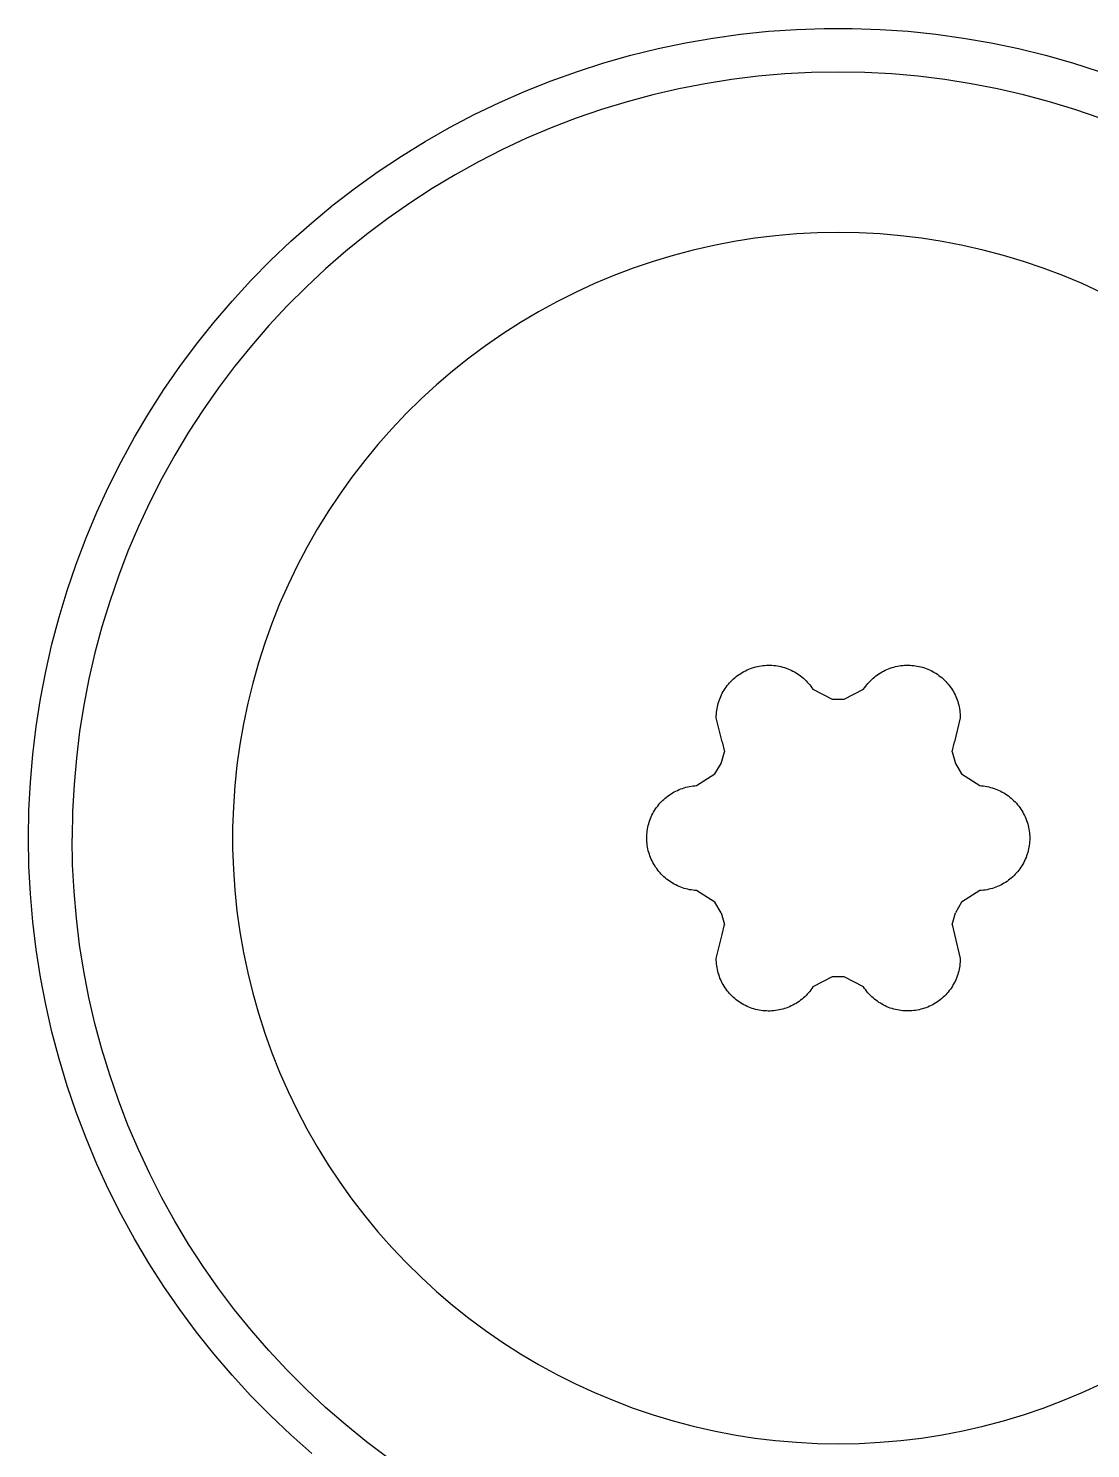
# Model space of a CAD drawing. Header units: millimetres. Extents: x -573 to 3430, y 0 to 3769.
# Drawn here: x 512.94 to 517.79, y 446.18 to 452.67 of the extents above; entities that cross this region are included whole.
import ezdxf

# ---------------------------------------------------------------- set-up
doc = ezdxf.new("R2010")
doc.units = ezdxf.units.MM
doc.layers.add('01 Basic thick', color=7, linetype='Continuous', lineweight=35)

msp = doc.modelspace()

# ---------------------------------------------------------------- linework, layer by layer
at = {"layer": '01 Basic thick', "lineweight": -3}
for p, q in [((515.9406, 452.6059, -368.0535), (516.0665, 452.6278, -368.0535)), ((516.0665, 452.6278, -368.0535), (516.193, 452.6454, -368.0535)), ((516.193, 452.6454, -368.0535), (516.32, 452.6586, -368.0535)), ((516.32, 452.6586, -368.0535), (516.4475, 452.6674, -368.0535)), ((516.4475, 452.6674, -368.0535), (516.5751, 452.6718, -368.0535)), ((516.5751, 452.6718, -368.0535), (516.7029, 452.6718, -368.0535)), ((516.7029, 452.6718, -368.0535), (516.8305, 452.6674, -368.0535)), ((516.8305, 452.6674, -368.0535), (516.9579, 452.6586, -368.0535)), ((516.9579, 452.6586, -368.0535), (517.085, 452.6454, -368.0535)), ((517.085, 452.6454, -368.0535), (517.2115, 452.6278, -368.0535)), ((517.2115, 452.6278, -368.0535), (517.3373, 452.6059, -368.0535)), ((515.5687, 452.5142, -368.0535), (515.6916, 452.549, -368.0535)), ((515.6916, 452.549, -368.0535), (515.8156, 452.5796, -368.0535)), ((515.8156, 452.5796, -368.0535), (515.9406, 452.6059, -368.0535)), ((517.3373, 452.6059, -368.0535), (517.4623, 452.5796, -368.0535)), ((517.4623, 452.5796, -368.0535), (517.5864, 452.549, -368.0535)), ((517.5864, 452.549, -368.0535), (517.7092, 452.5142, -368.0535)), ((515.4471, 452.4751, -368.0535), (515.5687, 452.5142, -368.0535)), ((517.7092, 452.5142, -368.0535), (517.8309, 452.4751, -368.0535)), ((515.2083, 452.3846, -368.0535), (515.3269, 452.4319, -368.0535)), ((515.3269, 452.4319, -368.0535), (515.4471, 452.4751, -368.0535)), ((516.0312, 452.419, -368.0535), (515.9113, 452.3957, -368.0535)), ((516.1519, 452.4381, -368.0535), (516.0312, 452.419, -368.0535)), ((516.2731, 452.453, -368.0535), (516.1519, 452.4381, -368.0535)), ((516.3948, 452.4637, -368.0535), (516.2731, 452.453, -368.0535)), ((516.5168, 452.4701, -368.0535), (516.3948, 452.4637, -368.0535)), ((516.639, 452.4722, -368.0535), (516.5168, 452.4701, -368.0535)), ((516.7611, 452.4701, -368.0535), (516.639, 452.4722, -368.0535)), ((516.8831, 452.4637, -368.0535), (516.7611, 452.4701, -368.0535)), ((517.0048, 452.453, -368.0535), (516.8831, 452.4637, -368.0535)), ((517.1261, 452.4381, -368.0535), (517.0048, 452.453, -368.0535)), ((517.2467, 452.419, -368.0535), (517.1261, 452.4381, -368.0535)), ((517.3667, 452.3957, -368.0535), (517.2467, 452.419, -368.0535)), ((515.0914, 452.3332, -368.0535), (515.2083, 452.3846, -368.0535)), ((515.7923, 452.3682, -368.0535), (515.6743, 452.3366, -368.0535)), ((515.9113, 452.3957, -368.0535), (515.7923, 452.3682, -368.0535)), ((517.4857, 452.3682, -368.0535), (517.3667, 452.3957, -368.0535)), ((517.6037, 452.3366, -368.0535), (517.4857, 452.3682, -368.0535)), ((514.9763, 452.2777, -368.0535), (515.0914, 452.3332, -368.0535)), ((515.5574, 452.3009, -368.0535), (515.4419, 452.2611, -368.0535)), ((515.6743, 452.3366, -368.0535), (515.5574, 452.3009, -368.0535)), ((517.7205, 452.3009, -368.0535), (517.6037, 452.3366, -368.0535)), ((517.836, 452.2611, -368.0535), (517.7205, 452.3009, -368.0535)), ((514.8632, 452.2184, -368.0535), (514.9763, 452.2777, -368.0535)), ((515.4419, 452.2611, -368.0535), (515.3279, 452.2173, -368.0535)), ((514.6435, 452.0881, -368.0535), (514.7522, 452.1551, -368.0535)), ((514.7522, 452.1551, -368.0535), (514.8632, 452.2184, -368.0535)), ((515.2154, 452.1696, -368.0535), (515.1047, 452.1179, -368.0535)), ((515.3279, 452.2173, -368.0535), (515.2154, 452.1696, -368.0535)), ((515.1047, 452.1179, -368.0535), (514.9959, 452.0625, -368.0535)), ((514.5371, 452.0174, -368.0535), (514.6435, 452.0881, -368.0535)), ((514.9959, 452.0625, -368.0535), (514.889, 452.0033, -368.0535)), ((514.4333, 451.943, -368.0535), (514.5371, 452.0174, -368.0535)), ((514.889, 452.0033, -368.0535), (514.7843, 451.9403, -368.0535)), ((514.332, 451.8651, -368.0535), (514.4333, 451.943, -368.0535)), ((514.7843, 451.9403, -368.0535), (514.6819, 451.8738, -368.0535)), ((514.2336, 451.7838, -368.0535), (514.332, 451.8651, -368.0535)), ((514.6819, 451.8738, -368.0535), (514.5818, 451.8037, -368.0535)), ((514.138, 451.6991, -368.0535), (514.2336, 451.7838, -368.0535)), ((514.5818, 451.8037, -368.0535), (514.4842, 451.7302, -368.0535)), ((514.4842, 451.7302, -368.0535), (514.3893, 451.6533, -368.0535)), ((516.2581, 451.7132, -368.0535), (516.1637, 451.6984, -368.0535)), ((516.3529, 451.7247, -368.0535), (516.2581, 451.7132, -368.0535)), ((516.4481, 451.733, -368.0535), (516.3529, 451.7247, -368.0535)), ((516.5435, 451.7379, -368.0535), (516.4481, 451.733, -368.0535)), ((516.639, 451.7396, -368.0535), (516.5435, 451.7379, -368.0535)), ((516.7345, 451.7379, -368.0535), (516.639, 451.7396, -368.0535)), ((516.8299, 451.733, -368.0535), (516.7345, 451.7379, -368.0535)), ((516.9251, 451.7247, -368.0535), (516.8299, 451.733, -368.0535)), ((517.0199, 451.7132, -368.0535), (516.9251, 451.7247, -368.0535)), ((517.1143, 451.6984, -368.0535), (517.0199, 451.7132, -368.0535)), ((514.0453, 451.6111, -368.0535), (514.138, 451.6991, -368.0535)), ((514.3893, 451.6533, -368.0535), (514.2971, 451.5732, -368.0535)), ((515.9767, 451.6591, -368.0535), (515.8844, 451.6347, -368.0535)), ((516.0699, 451.6804, -368.0535), (515.9767, 451.6591, -368.0535)), ((516.1637, 451.6984, -368.0535), (516.0699, 451.6804, -368.0535)), ((517.2081, 451.6804, -368.0535), (517.1143, 451.6984, -368.0535)), ((517.3013, 451.6591, -368.0535), (517.2081, 451.6804, -368.0535)), ((517.3936, 451.6347, -368.0535), (517.3013, 451.6591, -368.0535)), ((513.9558, 451.52, -368.0535), (514.0453, 451.6111, -368.0535)), ((514.2971, 451.5732, -368.0535), (514.2077, 451.4899, -368.0535)), ((515.7025, 451.5763, -368.0535), (515.6132, 451.5424, -368.0535)), ((515.7929, 451.607, -368.0535), (515.7025, 451.5763, -368.0535)), ((515.8844, 451.6347, -368.0535), (515.7929, 451.607, -368.0535)), ((517.4851, 451.6071, -368.0535), (517.3936, 451.6347, -368.0535)), ((517.5755, 451.5763, -368.0535), (517.4851, 451.6071, -368.0535)), ((517.6648, 451.5424, -368.0535), (517.5755, 451.5763, -368.0535)), ((513.8695, 451.4259, -368.0535), (513.9558, 451.52, -368.0535)), ((515.6132, 451.5424, -368.0535), (515.5251, 451.5055, -368.0535)), ((517.7529, 451.5055, -368.0535), (517.6648, 451.5424, -368.0535)), ((514.2077, 451.4899, -368.0535), (514.1213, 451.4035, -368.0535)), ((515.4383, 451.4655, -368.0535), (515.3529, 451.4226, -368.0535)), ((515.5251, 451.5055, -368.0535), (515.4383, 451.4655, -368.0535)), ((517.8397, 451.4655, -368.0535), (517.7529, 451.5055, -368.0535)), ((513.7864, 451.3288, -368.0535), (513.8695, 451.4259, -368.0535)), ((514.1213, 451.4035, -368.0535), (514.038, 451.3141, -368.0535)), ((515.2691, 451.3767, -368.0535), (515.187, 451.328, -368.0535)), ((515.3529, 451.4226, -368.0535), (515.2691, 451.3767, -368.0535)), ((513.7068, 451.2289, -368.0535), (513.7864, 451.3288, -368.0535)), ((514.038, 451.3141, -368.0535), (513.9579, 451.2219, -368.0535)), ((515.187, 451.328, -368.0535), (515.1065, 451.2765, -368.0535)), ((515.1065, 451.2765, -368.0535), (515.0279, 451.2222, -368.0535)), ((513.6306, 451.1264, -368.0535), (513.7068, 451.2289, -368.0535)), ((513.9579, 451.2219, -368.0535), (513.881, 451.127, -368.0535)), ((515.0279, 451.2222, -368.0535), (514.9512, 451.1653, -368.0535)), ((513.5581, 451.0213, -368.0535), (513.6306, 451.1264, -368.0535)), ((513.881, 451.127, -368.0535), (513.8075, 451.0294, -368.0535)), ((514.9512, 451.1653, -368.0535), (514.8765, 451.1057, -368.0535)), ((514.8765, 451.1057, -368.0535), (514.8039, 451.0436, -368.0535)), ((513.4892, 450.9137, -368.0535), (513.5581, 451.0213, -368.0535)), ((513.8075, 451.0294, -368.0535), (513.7374, 450.9294, -368.0535)), ((514.8039, 451.0436, -368.0535), (514.7335, 450.979, -368.0535)), ((513.7374, 450.9294, -368.0535), (513.6709, 450.8269, -368.0535)), ((514.7335, 450.979, -368.0535), (514.6654, 450.9121, -368.0535)), ((513.4241, 450.8038, -368.0535), (513.4892, 450.9137, -368.0535)), ((514.6654, 450.9121, -368.0535), (514.5996, 450.8428, -368.0535)), ((513.3628, 450.6918, -368.0535), (513.4241, 450.8038, -368.0535)), ((513.6709, 450.8269, -368.0535), (513.6079, 450.7222, -368.0535)), ((514.5996, 450.8428, -368.0535), (514.5362, 450.7713, -368.0535)), ((514.5362, 450.7713, -368.0535), (514.4754, 450.6976, -368.0535)), ((513.3054, 450.5777, -368.0535), (513.3628, 450.6918, -368.0535)), ((513.6079, 450.7222, -368.0535), (513.5487, 450.6153, -368.0535)), ((514.4754, 450.6976, -368.0535), (514.4171, 450.6219, -368.0535)), ((513.5487, 450.6153, -368.0535), (513.4933, 450.5065, -368.0535)), ((514.4171, 450.6219, -368.0535), (514.3615, 450.5442, -368.0535)), ((513.2519, 450.4616, -368.0535), (513.3054, 450.5777, -368.0535)), ((514.3615, 450.5442, -368.0535), (514.3086, 450.4647, -368.0535)), ((513.4933, 450.5065, -368.0535), (513.4416, 450.3958, -368.0535)), ((513.2026, 450.3438, -368.0535), (513.2519, 450.4616, -368.0535)), ((514.3086, 450.4647, -368.0535), (514.2585, 450.3834, -368.0535)), ((513.1573, 450.2244, -368.0535), (513.2026, 450.3438, -368.0535)), ((513.4416, 450.3958, -368.0535), (513.3939, 450.2833, -368.0535)), ((514.2585, 450.3834, -368.0535), (514.2112, 450.3004, -368.0535)), ((513.3939, 450.2833, -368.0535), (513.3501, 450.1693, -368.0535)), ((514.2112, 450.3004, -368.0535), (514.1668, 450.2158, -368.0535)), ((513.1161, 450.1035, -368.0535), (513.1573, 450.2244, -368.0535)), ((514.1668, 450.2158, -368.0535), (514.1253, 450.1297, -368.0535)), ((513.3501, 450.1693, -368.0535), (513.3103, 450.0538, -368.0535)), ((513.0792, 449.9812, -368.0535), (513.1161, 450.1035, -368.0535)), ((514.1253, 450.1297, -368.0535), (514.0869, 450.0423, -368.0535)), ((513.3103, 450.0538, -368.0535), (513.2746, 449.9369, -368.0535)), ((514.0869, 450.0423, -368.0535), (514.0515, 449.9535, -368.0535)), ((513.0465, 449.8577, -368.0535), (513.0792, 449.9812, -368.0535)), ((514.0515, 449.9535, -368.0535), (514.0192, 449.8636, -368.0535)), ((513.2746, 449.9369, -368.0535), (513.243, 449.8189, -368.0535)), ((513.0181, 449.7332, -368.0535), (513.0465, 449.8577, -368.0535)), ((513.243, 449.8189, -368.0535), (513.2155, 449.6999, -368.0535)), ((514.0192, 449.8636, -368.0535), (513.9899, 449.7727, -368.0535)), ((513.9899, 449.7727, -368.0535), (513.9639, 449.6808, -368.0535)), ((516.2537, 449.7523, -368.0535), (516.2617, 449.7545, -368.0535)), ((516.2617, 449.7545, -368.0535), (516.2698, 449.7565, -368.0535)), ((516.2698, 449.7565, -368.0535), (516.2779, 449.7581, -368.0535)), ((516.2779, 449.7581, -368.0535), (516.2862, 449.7595, -368.0535)), ((516.2862, 449.7595, -368.0535), (516.2944, 449.7606, -368.0535)), ((516.2944, 449.7606, -368.0535), (516.3027, 449.7614, -368.0535)), ((516.3027, 449.7614, -368.0535), (516.311, 449.7619, -368.0535)), ((516.311, 449.7619, -368.0535), (516.3194, 449.7621, -368.0535)), ((516.3194, 449.7621, -368.0535), (516.3277, 449.762, -368.0535)), ((516.3277, 449.762, -368.0535), (516.336, 449.7617, -368.0535)), ((516.336, 449.7617, -368.0535), (516.3443, 449.761, -368.0535)), ((516.3443, 449.761, -368.0535), (516.3526, 449.7601, -368.0535)), ((516.3526, 449.7601, -368.0535), (516.3608, 449.7589, -368.0535)), ((516.3608, 449.7589, -368.0535), (516.369, 449.7574, -368.0535)), ((516.369, 449.7574, -368.0535), (516.3771, 449.7556, -368.0535)), ((516.3771, 449.7556, -368.0535), (516.3852, 449.7535, -368.0535)), ((516.3852, 449.7535, -368.0535), (516.3932, 449.7511, -368.0535)), ((516.8848, 449.7513, -368.0535), (516.8928, 449.7537, -368.0535)), ((516.8928, 449.7537, -368.0535), (516.9008, 449.7557, -368.0535)), ((516.9008, 449.7557, -368.0535), (516.909, 449.7575, -368.0535)), ((516.909, 449.7575, -368.0535), (516.9172, 449.7591, -368.0535)), ((516.9172, 449.7591, -368.0535), (516.9254, 449.7603, -368.0535)), ((516.9254, 449.7603, -368.0535), (516.9337, 449.7612, -368.0535)), ((516.9337, 449.7612, -368.0535), (516.942, 449.7619, -368.0535)), ((516.942, 449.7619, -368.0535), (516.9503, 449.7622, -368.0535)), ((516.9503, 449.7622, -368.0535), (516.9586, 449.7623, -368.0535)), ((516.9586, 449.7623, -368.0535), (516.967, 449.7621, -368.0535)), ((516.967, 449.7621, -368.0535), (516.9753, 449.7616, -368.0535)), ((516.9753, 449.7616, -368.0535), (516.9836, 449.7608, -368.0535)), ((516.9836, 449.7608, -368.0535), (516.9919, 449.7597, -368.0535)), ((516.9919, 449.7597, -368.0535), (517.0001, 449.7583, -368.0535)), ((517.0001, 449.7583, -368.0535), (517.0082, 449.7567, -368.0535)), ((517.0082, 449.7567, -368.0535), (517.0163, 449.7547, -368.0535)), ((517.0163, 449.7547, -368.0535), (517.0244, 449.7525, -368.0535)), ((512.994, 449.6078, -368.0535), (513.0181, 449.7332, -368.0535)), ((513.2155, 449.6999, -368.0535), (513.1922, 449.58, -368.0535)), ((516.1481, 449.6881, -368.0535), (516.154, 449.694, -368.0535)), ((516.154, 449.694, -368.0535), (516.1601, 449.6997, -368.0535)), ((516.1601, 449.6997, -368.0535), (516.1663, 449.7052, -368.0535)), ((516.1663, 449.7052, -368.0535), (516.1728, 449.7105, -368.0535)), ((516.1728, 449.7105, -368.0535), (516.1794, 449.7155, -368.0535)), ((516.1794, 449.7155, -368.0535), (516.1862, 449.7203, -368.0535)), ((516.1862, 449.7203, -368.0535), (516.1932, 449.7249, -368.0535)), ((516.1932, 449.7249, -368.0535), (516.2003, 449.7292, -368.0535)), ((516.2003, 449.7292, -368.0535), (516.2075, 449.7333, -368.0535)), ((516.2075, 449.7333, -368.0535), (516.2149, 449.7371, -368.0535)), ((516.2149, 449.7371, -368.0535), (516.2225, 449.7407, -368.0535)), ((516.2225, 449.7407, -368.0535), (516.2301, 449.744, -368.0535)), ((516.2301, 449.744, -368.0535), (516.2379, 449.7471, -368.0535)), ((516.2379, 449.7471, -368.0535), (516.2457, 449.7498, -368.0535)), ((516.2457, 449.7498, -368.0535), (516.2537, 449.7523, -368.0535)), ((516.3932, 449.7511, -368.0535), (516.4011, 449.7485, -368.0535)), ((516.4011, 449.7485, -368.0535), (516.4089, 449.7456, -368.0535)), ((516.4089, 449.7456, -368.0535), (516.4166, 449.7425, -368.0535)), ((516.4166, 449.7425, -368.0535), (516.4242, 449.739, -368.0535)), ((516.4242, 449.739, -368.0535), (516.4317, 449.7353, -368.0535)), ((516.4317, 449.7353, -368.0535), (516.439, 449.7314, -368.0535)), ((516.439, 449.7314, -368.0535), (516.4462, 449.7272, -368.0535)), ((516.4462, 449.7272, -368.0535), (516.4532, 449.7227, -368.0535)), ((516.4532, 449.7227, -368.0535), (516.4601, 449.718, -368.0535)), ((516.4601, 449.718, -368.0535), (516.4668, 449.7131, -368.0535)), ((516.4668, 449.7131, -368.0535), (516.4734, 449.7079, -368.0535)), ((516.4734, 449.7079, -368.0535), (516.4797, 449.7026, -368.0535)), ((516.4797, 449.7026, -368.0535), (516.4859, 449.697, -368.0535)), ((516.4859, 449.697, -368.0535), (516.4919, 449.6912, -368.0535)), ((516.4919, 449.6912, -368.0535), (516.4976, 449.6851, -368.0535)), ((516.7803, 449.6852, -368.0535), (516.7861, 449.6912, -368.0535)), ((516.7861, 449.6912, -368.0535), (516.7921, 449.697, -368.0535)), ((516.7921, 449.697, -368.0535), (516.7982, 449.7026, -368.0535)), ((516.7982, 449.7026, -368.0535), (516.8046, 449.708, -368.0535)), ((516.8046, 449.708, -368.0535), (516.8111, 449.7132, -368.0535)), ((516.8111, 449.7132, -368.0535), (516.8178, 449.7181, -368.0535)), ((516.8178, 449.7181, -368.0535), (516.8247, 449.7228, -368.0535)), ((516.8247, 449.7228, -368.0535), (516.8318, 449.7273, -368.0535)), ((516.8318, 449.7273, -368.0535), (516.8389, 449.7315, -368.0535)), ((516.8389, 449.7315, -368.0535), (516.8463, 449.7355, -368.0535)), ((516.8463, 449.7355, -368.0535), (516.8537, 449.7392, -368.0535)), ((516.8537, 449.7392, -368.0535), (516.8613, 449.7426, -368.0535)), ((516.8613, 449.7426, -368.0535), (516.869, 449.7458, -368.0535)), ((516.869, 449.7458, -368.0535), (516.8769, 449.7487, -368.0535)), ((516.8769, 449.7487, -368.0535), (516.8848, 449.7513, -368.0535)), ((517.0244, 449.7525, -368.0535), (517.0323, 449.75, -368.0535)), ((517.0323, 449.75, -368.0535), (517.0402, 449.7473, -368.0535)), ((517.0402, 449.7473, -368.0535), (517.048, 449.7442, -368.0535)), ((517.048, 449.7442, -368.0535), (517.0556, 449.7409, -368.0535)), ((517.0556, 449.7409, -368.0535), (517.0631, 449.7373, -368.0535)), ((517.0631, 449.7373, -368.0535), (517.0705, 449.7335, -368.0535)), ((517.0705, 449.7335, -368.0535), (517.0778, 449.7294, -368.0535)), ((517.0778, 449.7294, -368.0535), (517.0849, 449.7251, -368.0535)), ((517.0849, 449.7251, -368.0535), (517.0919, 449.7205, -368.0535)), ((517.0919, 449.7205, -368.0535), (517.0987, 449.7157, -368.0535)), ((517.0987, 449.7157, -368.0535), (517.1053, 449.7106, -368.0535)), ((517.1053, 449.7106, -368.0535), (517.1117, 449.7054, -368.0535)), ((517.1117, 449.7054, -368.0535), (517.118, 449.6999, -368.0535)), ((517.118, 449.6999, -368.0535), (517.1241, 449.6941, -368.0535)), ((517.1241, 449.6941, -368.0535), (517.1299, 449.6882, -368.0535)), ((513.9639, 449.6808, -368.0535), (513.941, 449.588, -368.0535)), ((516.102, 449.6192, -368.0535), (516.1055, 449.6268, -368.0535)), ((516.1055, 449.6268, -368.0535), (516.1093, 449.6342, -368.0535)), ((516.1093, 449.6342, -368.0535), (516.1133, 449.6415, -368.0535)), ((516.1133, 449.6415, -368.0535), (516.1176, 449.6487, -368.0535)), ((516.1176, 449.6487, -368.0535), (516.1221, 449.6557, -368.0535)), ((516.1221, 449.6557, -368.0535), (516.1268, 449.6625, -368.0535)), ((516.1268, 449.6625, -368.0535), (516.1318, 449.6692, -368.0535)), ((516.1318, 449.6692, -368.0535), (516.137, 449.6757, -368.0535)), ((516.137, 449.6757, -368.0535), (516.1425, 449.682, -368.0535)), ((516.1425, 449.682, -368.0535), (516.1481, 449.6881, -368.0535)), ((516.4976, 449.6851, -368.0535), (516.5032, 449.6789, -368.0535)), ((516.5032, 449.6789, -368.0535), (516.5085, 449.6725, -368.0535)), ((516.5085, 449.6725, -368.0535), (516.5136, 449.666, -368.0535)), ((516.5136, 449.666, -368.0535), (516.5185, 449.6592, -368.0535)), ((516.5185, 449.6592, -368.0535), (516.5231, 449.6523, -368.0535)), ((516.5231, 449.6523, -368.0535), (516.6115, 449.6066, -368.0535)), ((516.6665, 449.6066, -368.0535), (516.7548, 449.6523, -368.0535)), ((516.7548, 449.6523, -368.0535), (516.7595, 449.6592, -368.0535)), ((516.7595, 449.6592, -368.0535), (516.7643, 449.666, -368.0535)), ((516.7643, 449.666, -368.0535), (516.7695, 449.6726, -368.0535)), ((516.7695, 449.6726, -368.0535), (516.7748, 449.679, -368.0535)), ((516.7748, 449.679, -368.0535), (516.7803, 449.6852, -368.0535)), ((517.1299, 449.6882, -368.0535), (517.1356, 449.6821, -368.0535)), ((517.1356, 449.6821, -368.0535), (517.141, 449.6758, -368.0535)), ((517.141, 449.6758, -368.0535), (517.1463, 449.6693, -368.0535)), ((517.1463, 449.6693, -368.0535), (517.1512, 449.6626, -368.0535)), ((517.1512, 449.6626, -368.0535), (517.156, 449.6558, -368.0535)), ((517.156, 449.6558, -368.0535), (517.1605, 449.6488, -368.0535)), ((517.1605, 449.6488, -368.0535), (517.1648, 449.6416, -368.0535)), ((517.1648, 449.6416, -368.0535), (517.1688, 449.6343, -368.0535)), ((517.1688, 449.6343, -368.0535), (517.1725, 449.6269, -368.0535)), ((517.1725, 449.6269, -368.0535), (517.176, 449.6193, -368.0535)), ((512.9742, 449.4816, -368.0535), (512.994, 449.6078, -368.0535)), ((513.1922, 449.58, -368.0535), (513.1731, 449.4593, -368.0535)), ((513.941, 449.588, -368.0535), (513.9214, 449.4945, -368.0535)), ((516.0838, 449.5554, -368.0535), (516.0851, 449.5636, -368.0535)), ((516.0851, 449.5636, -368.0535), (516.0867, 449.5718, -368.0535)), ((516.0867, 449.5718, -368.0535), (516.0885, 449.5799, -368.0535)), ((516.0885, 449.5799, -368.0535), (516.0907, 449.5879, -368.0535)), ((516.0907, 449.5879, -368.0535), (516.0931, 449.5959, -368.0535)), ((516.0931, 449.5959, -368.0535), (516.0958, 449.6038, -368.0535)), ((516.0958, 449.6038, -368.0535), (516.0988, 449.6115, -368.0535)), ((516.0988, 449.6115, -368.0535), (516.102, 449.6192, -368.0535)), ((516.6115, 449.6066, -368.0535), (516.6665, 449.6066, -368.0535)), ((517.176, 449.6193, -368.0535), (517.1793, 449.6116, -368.0535)), ((517.1793, 449.6116, -368.0535), (517.1822, 449.6038, -368.0535)), ((517.1822, 449.6038, -368.0535), (517.1849, 449.5959, -368.0535)), ((517.1849, 449.5959, -368.0535), (517.1873, 449.588, -368.0535)), ((517.1873, 449.588, -368.0535), (517.1895, 449.5799, -368.0535)), ((517.1895, 449.5799, -368.0535), (517.1913, 449.5718, -368.0535)), ((517.1913, 449.5718, -368.0535), (517.1929, 449.5636, -368.0535)), ((517.1929, 449.5636, -368.0535), (517.1942, 449.5554, -368.0535)), ((513.9214, 449.4945, -368.0535), (513.905, 449.4004, -368.0535)), ((516.0815, 449.5221, -368.0535), (516.0816, 449.5305, -368.0535)), ((516.108, 449.4126, -368.0535), (516.0815, 449.5221, -368.0535)), ((516.0816, 449.5305, -368.0535), (516.0821, 449.5388, -368.0535)), ((516.0821, 449.5388, -368.0535), (516.0828, 449.5471, -368.0535)), ((516.0828, 449.5471, -368.0535), (516.0838, 449.5554, -368.0535)), ((517.1965, 449.5221, -368.0535), (517.17, 449.4126, -368.0535)), ((517.1942, 449.5554, -368.0535), (517.1952, 449.5471, -368.0535)), ((517.1952, 449.5471, -368.0535), (517.1959, 449.5388, -368.0535)), ((517.1959, 449.5388, -368.0535), (517.1964, 449.5305, -368.0535)), ((517.1964, 449.5305, -368.0535), (517.1965, 449.5221, -368.0535)), ((512.9588, 449.3548, -368.0535), (512.9742, 449.4816, -368.0535)), ((513.1731, 449.4593, -368.0535), (513.1582, 449.3381, -368.0535)), ((513.905, 449.4004, -368.0535), (513.8918, 449.3058, -368.0535)), ((516.1033, 449.3132, -368.0535), (516.119, 449.3669, -368.0535)), ((516.108, 449.4126, -368.0535), (516.119, 449.3669, -368.0535)), ((517.159, 449.3669, -368.0535), (517.17, 449.4126, -368.0535)), ((517.159, 449.3669, -368.0535), (517.1746, 449.3132, -368.0535)), ((512.9478, 449.2275, -368.0535), (512.9588, 449.3548, -368.0535)), ((513.1582, 449.3381, -368.0535), (513.1475, 449.2164, -368.0535)), ((513.8918, 449.3058, -368.0535), (513.8819, 449.2108, -368.0535)), ((516.0758, 449.2656, -368.0535), (516.1033, 449.3132, -368.0535)), ((517.1746, 449.3132, -368.0535), (517.2022, 449.2656, -368.0535)), ((515.9921, 449.2119, -368.0535), (516.0758, 449.2656, -368.0535)), ((517.2022, 449.2656, -368.0535), (517.2859, 449.2119, -368.0535)), ((512.9412, 449.1, -368.0535), (512.9478, 449.2275, -368.0535)), ((513.1475, 449.2164, -368.0535), (513.1411, 449.0944, -368.0535)), ((513.8819, 449.2108, -368.0535), (513.8754, 449.1155, -368.0535)), ((515.8612, 449.1651, -368.0535), (515.868, 449.1699, -368.0535)), ((515.868, 449.1699, -368.0535), (515.8749, 449.1745, -368.0535)), ((515.8749, 449.1745, -368.0535), (515.8819, 449.1788, -368.0535)), ((515.8819, 449.1788, -368.0535), (515.8892, 449.1829, -368.0535)), ((515.8892, 449.1829, -368.0535), (515.8965, 449.1868, -368.0535)), ((515.8965, 449.1868, -368.0535), (515.904, 449.1903, -368.0535)), ((515.904, 449.1903, -368.0535), (515.9116, 449.1937, -368.0535)), ((515.9116, 449.1937, -368.0535), (515.9193, 449.1967, -368.0535)), ((515.9193, 449.1967, -368.0535), (515.9271, 449.1995, -368.0535)), ((515.9271, 449.1995, -368.0535), (515.935, 449.2021, -368.0535)), ((515.935, 449.2021, -368.0535), (515.943, 449.2043, -368.0535)), ((515.943, 449.2043, -368.0535), (515.9511, 449.2063, -368.0535)), ((515.9511, 449.2063, -368.0535), (515.9592, 449.208, -368.0535)), ((515.9592, 449.208, -368.0535), (515.9673, 449.2094, -368.0535)), ((515.9673, 449.2094, -368.0535), (515.9756, 449.2105, -368.0535)), ((515.9756, 449.2105, -368.0535), (515.9838, 449.2114, -368.0535)), ((515.9838, 449.2114, -368.0535), (515.9921, 449.2119, -368.0535)), ((517.2859, 449.2119, -368.0535), (517.2941, 449.2113, -368.0535)), ((517.2941, 449.2113, -368.0535), (517.3024, 449.2104, -368.0535)), ((517.3024, 449.2104, -368.0535), (517.3106, 449.2092, -368.0535)), ((517.3106, 449.2092, -368.0535), (517.3187, 449.2078, -368.0535)), ((517.3187, 449.2078, -368.0535), (517.3268, 449.2061, -368.0535)), ((517.3268, 449.2061, -368.0535), (517.3349, 449.204, -368.0535)), ((517.3349, 449.204, -368.0535), (517.3428, 449.2018, -368.0535)), ((517.3428, 449.2018, -368.0535), (517.3507, 449.1992, -368.0535)), ((517.3507, 449.1992, -368.0535), (517.3585, 449.1964, -368.0535)), ((517.3585, 449.1964, -368.0535), (517.3662, 449.1933, -368.0535)), ((517.3662, 449.1933, -368.0535), (517.3737, 449.1899, -368.0535)), ((517.3737, 449.1899, -368.0535), (517.3812, 449.1863, -368.0535)), ((517.3812, 449.1863, -368.0535), (517.3885, 449.1825, -368.0535)), ((517.3885, 449.1825, -368.0535), (517.3957, 449.1784, -368.0535)), ((517.3957, 449.1784, -368.0535), (517.4028, 449.174, -368.0535)), ((517.4028, 449.174, -368.0535), (517.4096, 449.1694, -368.0535)), ((513.8754, 449.1155, -368.0535), (513.8721, 449.02, -368.0535)), ((515.7998, 449.0983, -368.0535), (515.8043, 449.1053, -368.0535)), ((515.8043, 449.1053, -368.0535), (515.809, 449.1121, -368.0535)), ((515.809, 449.1121, -368.0535), (515.814, 449.1187, -368.0535)), ((515.814, 449.1187, -368.0535), (515.8192, 449.1252, -368.0535)), ((515.8192, 449.1252, -368.0535), (515.8246, 449.1315, -368.0535)), ((515.8246, 449.1315, -368.0535), (515.8302, 449.1376, -368.0535)), ((515.8302, 449.1376, -368.0535), (515.836, 449.1435, -368.0535)), ((515.836, 449.1435, -368.0535), (515.842, 449.1492, -368.0535)), ((515.842, 449.1492, -368.0535), (515.8482, 449.1547, -368.0535)), ((515.8482, 449.1547, -368.0535), (515.8546, 449.16, -368.0535)), ((515.8546, 449.16, -368.0535), (515.8612, 449.1651, -368.0535)), ((517.4096, 449.1694, -368.0535), (517.4164, 449.1646, -368.0535)), ((517.4164, 449.1646, -368.0535), (517.4229, 449.1596, -368.0535)), ((517.4229, 449.1596, -368.0535), (517.4293, 449.1543, -368.0535)), ((517.4293, 449.1543, -368.0535), (517.4355, 449.1488, -368.0535)), ((517.4355, 449.1488, -368.0535), (517.4415, 449.1431, -368.0535)), ((517.4415, 449.1431, -368.0535), (517.4473, 449.1372, -368.0535)), ((517.4473, 449.1372, -368.0535), (517.453, 449.1311, -368.0535)), ((517.453, 449.1311, -368.0535), (517.4583, 449.1248, -368.0535)), ((517.4583, 449.1248, -368.0535), (517.4635, 449.1183, -368.0535)), ((517.4635, 449.1183, -368.0535), (517.4685, 449.1117, -368.0535)), ((517.4685, 449.1117, -368.0535), (517.4732, 449.1049, -368.0535)), ((517.4732, 449.1049, -368.0535), (517.4777, 449.0979, -368.0535)), ((512.939, 448.9722, -368.0535), (512.9412, 449.1, -368.0535)), ((513.1411, 449.0944, -368.0535), (513.139, 448.9722, -368.0535)), ((515.7731, 449.0377, -368.0535), (515.7755, 449.0457, -368.0535)), ((515.7755, 449.0457, -368.0535), (515.7782, 449.0535, -368.0535)), ((515.7782, 449.0535, -368.0535), (515.7812, 449.0613, -368.0535)), ((515.7812, 449.0613, -368.0535), (515.7844, 449.0689, -368.0535)), ((515.7844, 449.0689, -368.0535), (515.7879, 449.0765, -368.0535)), ((515.7879, 449.0765, -368.0535), (515.7916, 449.0839, -368.0535)), ((515.7916, 449.0839, -368.0535), (515.7956, 449.0911, -368.0535)), ((515.7956, 449.0911, -368.0535), (515.7998, 449.0983, -368.0535)), ((517.4777, 449.0979, -368.0535), (517.4819, 449.0908, -368.0535)), ((517.4819, 449.0908, -368.0535), (517.4859, 449.0836, -368.0535)), ((517.4859, 449.0836, -368.0535), (517.4897, 449.0762, -368.0535)), ((517.4897, 449.0762, -368.0535), (517.4932, 449.0687, -368.0535)), ((517.4932, 449.0687, -368.0535), (517.4964, 449.0611, -368.0535)), ((517.4964, 449.0611, -368.0535), (517.4994, 449.0533, -368.0535)), ((517.4994, 449.0533, -368.0535), (517.5021, 449.0455, -368.0535)), ((517.5021, 449.0455, -368.0535), (517.5045, 449.0376, -368.0535)), ((513.8721, 449.02, -368.0535), (513.8721, 448.9245, -368.0535)), ((515.764, 448.9722, -368.0535), (515.7641, 448.9805, -368.0535)), ((515.7641, 448.9805, -368.0535), (515.7646, 448.9888, -368.0535)), ((515.7646, 448.9888, -368.0535), (515.7653, 448.9971, -368.0535)), ((515.7653, 448.9971, -368.0535), (515.7663, 449.0053, -368.0535)), ((515.7663, 449.0053, -368.0535), (515.7676, 449.0135, -368.0535)), ((515.7676, 449.0135, -368.0535), (515.7692, 449.0216, -368.0535)), ((515.7692, 449.0216, -368.0535), (515.771, 449.0297, -368.0535)), ((515.771, 449.0297, -368.0535), (515.7731, 449.0377, -368.0535)), ((517.5045, 449.0376, -368.0535), (517.5067, 449.0296, -368.0535)), ((517.5067, 449.0296, -368.0535), (517.5085, 449.0215, -368.0535)), ((517.5085, 449.0215, -368.0535), (517.5102, 449.0134, -368.0535)), ((517.5102, 449.0134, -368.0535), (517.5115, 449.0052, -368.0535)), ((517.5115, 449.0052, -368.0535), (517.5125, 448.997, -368.0535)), ((517.5125, 448.997, -368.0535), (517.5133, 448.9888, -368.0535)), ((517.5133, 448.9888, -368.0535), (517.5138, 448.9805, -368.0535)), ((517.5138, 448.9805, -368.0535), (517.514, 448.9722, -368.0535)), ((512.9412, 448.8445, -368.0535), (512.939, 448.9722, -368.0535)), ((513.1411, 448.8501, -368.0535), (513.139, 448.9722, -368.0535)), ((513.8721, 448.9245, -368.0535), (513.8754, 448.829, -368.0535)), ((515.7642, 448.9639, -368.0535), (515.764, 448.9722, -368.0535)), ((515.7647, 448.9557, -368.0535), (515.7642, 448.9639, -368.0535)), ((515.7654, 448.9474, -368.0535), (515.7647, 448.9557, -368.0535)), ((515.7665, 448.9392, -368.0535), (515.7654, 448.9474, -368.0535)), ((515.7678, 448.931, -368.0535), (515.7665, 448.9392, -368.0535)), ((515.7694, 448.9229, -368.0535), (515.7678, 448.931, -368.0535)), ((515.7713, 448.9148, -368.0535), (515.7694, 448.9229, -368.0535)), ((515.7735, 448.9069, -368.0535), (515.7713, 448.9148, -368.0535)), ((517.507, 448.9147, -368.0535), (517.5048, 448.9067, -368.0535)), ((517.5088, 448.9228, -368.0535), (517.507, 448.9147, -368.0535)), ((517.5104, 448.9309, -368.0535), (517.5088, 448.9228, -368.0535)), ((517.5117, 448.9391, -368.0535), (517.5104, 448.9309, -368.0535)), ((517.5127, 448.9474, -368.0535), (517.5117, 448.9391, -368.0535)), ((517.5134, 448.9556, -368.0535), (517.5127, 448.9474, -368.0535)), ((517.5138, 448.9639, -368.0535), (517.5134, 448.9556, -368.0535)), ((517.514, 448.9722, -368.0535), (517.5138, 448.9639, -368.0535)), ((513.1475, 448.7281, -368.0535), (513.1411, 448.8501, -368.0535)), ((515.7759, 448.8989, -368.0535), (515.7735, 448.9069, -368.0535)), ((515.7786, 448.8911, -368.0535), (515.7759, 448.8989, -368.0535)), ((515.7816, 448.8834, -368.0535), (515.7786, 448.8911, -368.0535)), ((515.7848, 448.8758, -368.0535), (515.7816, 448.8834, -368.0535)), ((515.7883, 448.8682, -368.0535), (515.7848, 448.8758, -368.0535)), ((515.7921, 448.8609, -368.0535), (515.7883, 448.8682, -368.0535)), ((515.7961, 448.8536, -368.0535), (515.7921, 448.8609, -368.0535)), ((515.8003, 448.8465, -368.0535), (515.7961, 448.8536, -368.0535)), ((515.8048, 448.8395, -368.0535), (515.8003, 448.8465, -368.0535)), ((517.4782, 448.8462, -368.0535), (517.4737, 448.8392, -368.0535)), ((517.4824, 448.8533, -368.0535), (517.4782, 448.8462, -368.0535)), ((517.4864, 448.8606, -368.0535), (517.4824, 448.8533, -368.0535)), ((517.4901, 448.868, -368.0535), (517.4864, 448.8606, -368.0535)), ((517.4936, 448.8755, -368.0535), (517.4901, 448.868, -368.0535)), ((517.4968, 448.8831, -368.0535), (517.4936, 448.8755, -368.0535)), ((517.4998, 448.8909, -368.0535), (517.4968, 448.8831, -368.0535)), ((517.5024, 448.8988, -368.0535), (517.4998, 448.8909, -368.0535)), ((517.5048, 448.9067, -368.0535), (517.5024, 448.8988, -368.0535)), ((512.9478, 448.717, -368.0535), (512.9412, 448.8445, -368.0535)), ((513.8754, 448.829, -368.0535), (513.8819, 448.7337, -368.0535)), ((515.8095, 448.8327, -368.0535), (515.8048, 448.8395, -368.0535)), ((515.8145, 448.8261, -368.0535), (515.8095, 448.8327, -368.0535)), ((515.8196, 448.8196, -368.0535), (515.8145, 448.8261, -368.0535)), ((515.825, 448.8133, -368.0535), (515.8196, 448.8196, -368.0535)), ((515.8306, 448.8072, -368.0535), (515.825, 448.8133, -368.0535)), ((515.8364, 448.8013, -368.0535), (515.8306, 448.8072, -368.0535)), ((515.8424, 448.7956, -368.0535), (515.8364, 448.8013, -368.0535)), ((515.8486, 448.7902, -368.0535), (515.8424, 448.7956, -368.0535)), ((515.855, 448.7849, -368.0535), (515.8486, 448.7902, -368.0535)), ((515.8616, 448.7798, -368.0535), (515.855, 448.7849, -368.0535)), ((517.4233, 448.7844, -368.0535), (517.4168, 448.7794, -368.0535)), ((517.4297, 448.7897, -368.0535), (517.4233, 448.7844, -368.0535)), ((517.436, 448.7952, -368.0535), (517.4297, 448.7897, -368.0535)), ((517.442, 448.8009, -368.0535), (517.436, 448.7952, -368.0535)), ((517.4478, 448.8068, -368.0535), (517.442, 448.8009, -368.0535)), ((517.4534, 448.8129, -368.0535), (517.4478, 448.8068, -368.0535)), ((517.4588, 448.8192, -368.0535), (517.4534, 448.8129, -368.0535)), ((517.464, 448.8257, -368.0535), (517.4588, 448.8192, -368.0535)), ((517.469, 448.8324, -368.0535), (517.464, 448.8257, -368.0535)), ((517.4737, 448.8392, -368.0535), (517.469, 448.8324, -368.0535)), ((512.9588, 448.5897, -368.0535), (512.9478, 448.717, -368.0535)), ((513.1582, 448.6064, -368.0535), (513.1475, 448.7281, -368.0535)), ((513.8819, 448.7337, -368.0535), (513.8918, 448.6387, -368.0535)), ((515.8683, 448.775, -368.0535), (515.8616, 448.7798, -368.0535)), ((515.8752, 448.7704, -368.0535), (515.8683, 448.775, -368.0535)), ((515.8823, 448.7661, -368.0535), (515.8752, 448.7704, -368.0535)), ((515.8895, 448.762, -368.0535), (515.8823, 448.7661, -368.0535)), ((515.8968, 448.7581, -368.0535), (515.8895, 448.762, -368.0535)), ((515.9042, 448.7545, -368.0535), (515.8968, 448.7581, -368.0535)), ((515.9118, 448.7511, -368.0535), (515.9042, 448.7545, -368.0535)), ((515.9195, 448.7481, -368.0535), (515.9118, 448.7511, -368.0535)), ((515.9273, 448.7452, -368.0535), (515.9195, 448.7481, -368.0535)), ((515.9352, 448.7427, -368.0535), (515.9273, 448.7452, -368.0535)), ((515.9431, 448.7404, -368.0535), (515.9352, 448.7427, -368.0535)), ((515.9512, 448.7384, -368.0535), (515.9431, 448.7404, -368.0535)), ((515.9593, 448.7366, -368.0535), (515.9512, 448.7384, -368.0535)), ((515.9674, 448.7352, -368.0535), (515.9593, 448.7366, -368.0535)), ((515.9756, 448.734, -368.0535), (515.9674, 448.7352, -368.0535)), ((515.9838, 448.7331, -368.0535), (515.9756, 448.734, -368.0535)), ((515.9921, 448.7325, -368.0535), (515.9838, 448.7331, -368.0535)), ((516.0758, 448.6788, -368.0535), (515.9921, 448.7325, -368.0535)), ((517.2859, 448.7325, -368.0535), (517.2022, 448.6788, -368.0535)), ((517.2942, 448.7331, -368.0535), (517.2859, 448.7325, -368.0535)), ((517.3024, 448.7339, -368.0535), (517.2942, 448.7331, -368.0535)), ((517.3106, 448.735, -368.0535), (517.3024, 448.7339, -368.0535)), ((517.3188, 448.7365, -368.0535), (517.3106, 448.735, -368.0535)), ((517.3269, 448.7382, -368.0535), (517.3188, 448.7365, -368.0535)), ((517.335, 448.7401, -368.0535), (517.3269, 448.7382, -368.0535)), ((517.343, 448.7424, -368.0535), (517.335, 448.7401, -368.0535)), ((517.3509, 448.7449, -368.0535), (517.343, 448.7424, -368.0535)), ((517.3587, 448.7477, -368.0535), (517.3509, 448.7449, -368.0535)), ((517.3664, 448.7508, -368.0535), (517.3587, 448.7477, -368.0535)), ((517.374, 448.7541, -368.0535), (517.3664, 448.7508, -368.0535)), ((517.3815, 448.7577, -368.0535), (517.374, 448.7541, -368.0535)), ((517.3888, 448.7615, -368.0535), (517.3815, 448.7577, -368.0535)), ((517.396, 448.7656, -368.0535), (517.3888, 448.7615, -368.0535)), ((517.4031, 448.77, -368.0535), (517.396, 448.7656, -368.0535)), ((517.41, 448.7746, -368.0535), (517.4031, 448.77, -368.0535)), ((517.4168, 448.7794, -368.0535), (517.41, 448.7746, -368.0535)), ((516.1033, 448.6312, -368.0535), (516.0758, 448.6788, -368.0535)), ((517.2022, 448.6788, -368.0535), (517.1746, 448.6312, -368.0535)), ((512.9742, 448.4629, -368.0535), (512.9588, 448.5897, -368.0535)), ((513.1731, 448.4851, -368.0535), (513.1582, 448.6064, -368.0535)), ((513.8918, 448.6387, -368.0535), (513.905, 448.544, -368.0535)), ((516.1033, 448.6312, -368.0535), (516.119, 448.5775, -368.0535)), ((517.159, 448.5775, -368.0535), (517.1746, 448.6312, -368.0535)), ((513.905, 448.544, -368.0535), (513.9214, 448.4499, -368.0535)), ((516.0815, 448.4223, -368.0535), (516.108, 448.5318, -368.0535)), ((516.108, 448.5318, -368.0535), (516.119, 448.5775, -368.0535)), ((517.159, 448.5775, -368.0535), (517.17, 448.5318, -368.0535)), ((517.171, 448.5299, -368.0535), (517.17, 448.5318, -368.0535)), ((517.17, 448.5318, -368.0535), (517.1965, 448.4223, -368.0535)), ((512.994, 448.3367, -368.0535), (512.9742, 448.4629, -368.0535)), ((513.1922, 448.3645, -368.0535), (513.1731, 448.4851, -368.0535)), ((513.9214, 448.4499, -368.0535), (513.941, 448.3564, -368.0535)), ((516.0816, 448.414, -368.0535), (516.0815, 448.4223, -368.0535)), ((516.0821, 448.4056, -368.0535), (516.0816, 448.414, -368.0535)), ((516.0828, 448.3973, -368.0535), (516.0821, 448.4056, -368.0535)), ((516.0838, 448.3891, -368.0535), (516.0828, 448.3973, -368.0535)), ((517.1952, 448.3973, -368.0535), (517.1942, 448.3891, -368.0535)), ((517.1959, 448.4056, -368.0535), (517.1952, 448.3973, -368.0535)), ((517.1963, 448.414, -368.0535), (517.1959, 448.4056, -368.0535)), ((517.1965, 448.4223, -368.0535), (517.1963, 448.414, -368.0535)), ((513.0181, 448.2113, -368.0535), (512.994, 448.3367, -368.0535)), ((513.2155, 448.2445, -368.0535), (513.1922, 448.3645, -368.0535)), ((513.941, 448.3564, -368.0535), (513.9639, 448.2637, -368.0535)), ((516.0851, 448.3808, -368.0535), (516.0838, 448.3891, -368.0535)), ((516.0866, 448.3726, -368.0535), (516.0851, 448.3808, -368.0535)), ((516.0885, 448.3645, -368.0535), (516.0866, 448.3726, -368.0535)), ((516.0906, 448.3565, -368.0535), (516.0885, 448.3645, -368.0535)), ((516.093, 448.3485, -368.0535), (516.0906, 448.3565, -368.0535)), ((516.0957, 448.3406, -368.0535), (516.093, 448.3485, -368.0535)), ((516.0987, 448.3328, -368.0535), (516.0957, 448.3406, -368.0535)), ((516.1019, 448.3251, -368.0535), (516.0987, 448.3328, -368.0535)), ((516.6115, 448.3378, -368.0535), (516.5231, 448.2921, -368.0535)), ((516.6665, 448.3378, -368.0535), (516.6115, 448.3378, -368.0535)), ((516.7548, 448.2921, -368.0535), (516.6665, 448.3378, -368.0535)), ((517.1792, 448.3329, -368.0535), (517.176, 448.3252, -368.0535)), ((517.1822, 448.3407, -368.0535), (517.1792, 448.3329, -368.0535)), ((517.1849, 448.3485, -368.0535), (517.1822, 448.3407, -368.0535)), ((517.1873, 448.3565, -368.0535), (517.1849, 448.3485, -368.0535)), ((517.1894, 448.3646, -368.0535), (517.1873, 448.3565, -368.0535)), ((517.1913, 448.3727, -368.0535), (517.1894, 448.3646, -368.0535)), ((517.1929, 448.3809, -368.0535), (517.1913, 448.3727, -368.0535)), ((517.1942, 448.3891, -368.0535), (517.1929, 448.3809, -368.0535)), ((513.9639, 448.2637, -368.0535), (513.9899, 448.1718, -368.0535)), ((516.1054, 448.3176, -368.0535), (516.1019, 448.3251, -368.0535)), ((516.1092, 448.3101, -368.0535), (516.1054, 448.3176, -368.0535)), ((516.1132, 448.3028, -368.0535), (516.1092, 448.3101, -368.0535)), ((516.1175, 448.2957, -368.0535), (516.1132, 448.3028, -368.0535)), ((516.122, 448.2887, -368.0535), (516.1175, 448.2957, -368.0535)), ((516.1267, 448.2818, -368.0535), (516.122, 448.2887, -368.0535)), ((516.1317, 448.2751, -368.0535), (516.1267, 448.2818, -368.0535)), ((516.1369, 448.2686, -368.0535), (516.1317, 448.2751, -368.0535)), ((516.1424, 448.2623, -368.0535), (516.1369, 448.2686, -368.0535)), ((516.148, 448.2562, -368.0535), (516.1424, 448.2623, -368.0535)), ((516.5032, 448.2655, -368.0535), (516.4976, 448.2592, -368.0535)), ((516.5085, 448.2719, -368.0535), (516.5032, 448.2655, -368.0535)), ((516.5136, 448.2784, -368.0535), (516.5085, 448.2719, -368.0535)), ((516.5185, 448.2852, -368.0535), (516.5136, 448.2784, -368.0535)), ((516.5231, 448.2921, -368.0535), (516.5185, 448.2852, -368.0535)), ((516.7595, 448.2852, -368.0535), (516.7548, 448.2921, -368.0535)), ((516.7644, 448.2785, -368.0535), (516.7595, 448.2852, -368.0535)), ((516.7695, 448.2719, -368.0535), (516.7644, 448.2785, -368.0535)), ((516.7748, 448.2655, -368.0535), (516.7695, 448.2719, -368.0535)), ((516.7804, 448.2593, -368.0535), (516.7748, 448.2655, -368.0535)), ((517.1355, 448.2625, -368.0535), (517.1298, 448.2564, -368.0535)), ((517.1409, 448.2688, -368.0535), (517.1355, 448.2625, -368.0535)), ((517.1461, 448.2753, -368.0535), (517.1409, 448.2688, -368.0535)), ((517.1511, 448.2819, -368.0535), (517.1461, 448.2753, -368.0535)), ((517.1559, 448.2888, -368.0535), (517.1511, 448.2819, -368.0535)), ((517.1604, 448.2958, -368.0535), (517.1559, 448.2888, -368.0535)), ((517.1647, 448.3029, -368.0535), (517.1604, 448.2958, -368.0535)), ((517.1687, 448.3102, -368.0535), (517.1647, 448.3029, -368.0535)), ((517.1725, 448.3177, -368.0535), (517.1687, 448.3102, -368.0535)), ((517.176, 448.3252, -368.0535), (517.1725, 448.3177, -368.0535)), ((513.0465, 448.0868, -368.0535), (513.0181, 448.2113, -368.0535)), ((513.243, 448.1255, -368.0535), (513.2155, 448.2445, -368.0535)), ((516.1539, 448.2503, -368.0535), (516.148, 448.2562, -368.0535)), ((516.16, 448.2446, -368.0535), (516.1539, 448.2503, -368.0535)), ((516.1662, 448.2391, -368.0535), (516.16, 448.2446, -368.0535)), ((516.1727, 448.2338, -368.0535), (516.1662, 448.2391, -368.0535)), ((516.1793, 448.2287, -368.0535), (516.1727, 448.2338, -368.0535)), ((516.1861, 448.2239, -368.0535), (516.1793, 448.2287, -368.0535)), ((516.1931, 448.2193, -368.0535), (516.1861, 448.2239, -368.0535)), ((516.2002, 448.215, -368.0535), (516.1931, 448.2193, -368.0535)), ((516.2074, 448.2109, -368.0535), (516.2002, 448.215, -368.0535)), ((516.2148, 448.2071, -368.0535), (516.2074, 448.2109, -368.0535)), ((516.2224, 448.2035, -368.0535), (516.2148, 448.2071, -368.0535)), ((516.23, 448.2002, -368.0535), (516.2224, 448.2035, -368.0535)), ((516.2378, 448.1972, -368.0535), (516.23, 448.2002, -368.0535)), ((516.2456, 448.1944, -368.0535), (516.2378, 448.1972, -368.0535)), ((516.4089, 448.1987, -368.0535), (516.4011, 448.1958, -368.0535)), ((516.4166, 448.2018, -368.0535), (516.4089, 448.1987, -368.0535)), ((516.4242, 448.2053, -368.0535), (516.4166, 448.2018, -368.0535)), ((516.4317, 448.209, -368.0535), (516.4242, 448.2053, -368.0535)), ((516.439, 448.2129, -368.0535), (516.4317, 448.209, -368.0535)), ((516.4462, 448.2171, -368.0535), (516.439, 448.2129, -368.0535)), ((516.4533, 448.2216, -368.0535), (516.4462, 448.2171, -368.0535)), ((516.4601, 448.2263, -368.0535), (516.4533, 448.2216, -368.0535)), ((516.4669, 448.2312, -368.0535), (516.4601, 448.2263, -368.0535)), ((516.4734, 448.2364, -368.0535), (516.4669, 448.2312, -368.0535)), ((516.4798, 448.2418, -368.0535), (516.4734, 448.2364, -368.0535)), ((516.4859, 448.2474, -368.0535), (516.4798, 448.2418, -368.0535)), ((516.4919, 448.2532, -368.0535), (516.4859, 448.2474, -368.0535)), ((516.4976, 448.2592, -368.0535), (516.4919, 448.2532, -368.0535)), ((516.7861, 448.2533, -368.0535), (516.7804, 448.2593, -368.0535)), ((516.7921, 448.2475, -368.0535), (516.7861, 448.2533, -368.0535)), ((516.7983, 448.2419, -368.0535), (516.7921, 448.2475, -368.0535)), ((516.8046, 448.2365, -368.0535), (516.7983, 448.2419, -368.0535)), ((516.8111, 448.2313, -368.0535), (516.8046, 448.2365, -368.0535)), ((516.8179, 448.2264, -368.0535), (516.8111, 448.2313, -368.0535)), ((516.8247, 448.2217, -368.0535), (516.8179, 448.2264, -368.0535)), ((516.8318, 448.2173, -368.0535), (516.8247, 448.2217, -368.0535)), ((516.839, 448.2131, -368.0535), (516.8318, 448.2173, -368.0535)), ((516.8463, 448.2091, -368.0535), (516.839, 448.2131, -368.0535)), ((516.8538, 448.2054, -368.0535), (516.8463, 448.2091, -368.0535)), ((516.8614, 448.202, -368.0535), (516.8538, 448.2054, -368.0535)), ((516.8691, 448.1988, -368.0535), (516.8614, 448.202, -368.0535)), ((516.8769, 448.1959, -368.0535), (516.8691, 448.1988, -368.0535)), ((517.0401, 448.1974, -368.0535), (517.0323, 448.1946, -368.0535)), ((517.0479, 448.2004, -368.0535), (517.0401, 448.1974, -368.0535)), ((517.0555, 448.2037, -368.0535), (517.0479, 448.2004, -368.0535)), ((517.063, 448.2073, -368.0535), (517.0555, 448.2037, -368.0535)), ((517.0704, 448.2111, -368.0535), (517.063, 448.2073, -368.0535)), ((517.0777, 448.2152, -368.0535), (517.0704, 448.2111, -368.0535)), ((517.0848, 448.2195, -368.0535), (517.0777, 448.2152, -368.0535)), ((517.0918, 448.2241, -368.0535), (517.0848, 448.2195, -368.0535)), ((517.0986, 448.2289, -368.0535), (517.0918, 448.2241, -368.0535)), ((517.1052, 448.234, -368.0535), (517.0986, 448.2289, -368.0535)), ((517.1116, 448.2392, -368.0535), (517.1052, 448.234, -368.0535)), ((517.1179, 448.2447, -368.0535), (517.1116, 448.2392, -368.0535)), ((517.124, 448.2504, -368.0535), (517.1179, 448.2447, -368.0535)), ((517.1298, 448.2564, -368.0535), (517.124, 448.2504, -368.0535)), ((513.9899, 448.1718, -368.0535), (514.0192, 448.0808, -368.0535)), ((516.2536, 448.1919, -368.0535), (516.2456, 448.1944, -368.0535)), ((516.2616, 448.1897, -368.0535), (516.2536, 448.1919, -368.0535)), ((516.2697, 448.1878, -368.0535), (516.2616, 448.1897, -368.0535)), ((516.2779, 448.1861, -368.0535), (516.2697, 448.1878, -368.0535)), ((516.2861, 448.1847, -368.0535), (516.2779, 448.1861, -368.0535)), ((516.2944, 448.1837, -368.0535), (516.2861, 448.1847, -368.0535)), ((516.3027, 448.1829, -368.0535), (516.2944, 448.1837, -368.0535)), ((516.311, 448.1824, -368.0535), (516.3027, 448.1829, -368.0535)), ((516.3193, 448.1821, -368.0535), (516.311, 448.1824, -368.0535)), ((516.3277, 448.1822, -368.0535), (516.3193, 448.1821, -368.0535)), ((516.336, 448.1826, -368.0535), (516.3277, 448.1822, -368.0535)), ((516.3443, 448.1832, -368.0535), (516.336, 448.1826, -368.0535)), ((516.3526, 448.1842, -368.0535), (516.3443, 448.1832, -368.0535)), ((516.3608, 448.1854, -368.0535), (516.3526, 448.1842, -368.0535)), ((516.369, 448.1869, -368.0535), (516.3608, 448.1854, -368.0535)), ((516.3772, 448.1887, -368.0535), (516.369, 448.1869, -368.0535)), ((516.3852, 448.1908, -368.0535), (516.3772, 448.1887, -368.0535)), ((516.3932, 448.1931, -368.0535), (516.3852, 448.1908, -368.0535)), ((516.4011, 448.1958, -368.0535), (516.3932, 448.1931, -368.0535)), ((516.8848, 448.1933, -368.0535), (516.8769, 448.1959, -368.0535)), ((516.8928, 448.1909, -368.0535), (516.8848, 448.1933, -368.0535)), ((516.9008, 448.1889, -368.0535), (516.8928, 448.1909, -368.0535)), ((516.909, 448.1871, -368.0535), (516.9008, 448.1889, -368.0535)), ((516.9172, 448.1856, -368.0535), (516.909, 448.1871, -368.0535)), ((516.9254, 448.1844, -368.0535), (516.9172, 448.1856, -368.0535)), ((516.9337, 448.1834, -368.0535), (516.9254, 448.1844, -368.0535)), ((516.942, 448.1828, -368.0535), (516.9337, 448.1834, -368.0535)), ((516.9503, 448.1824, -368.0535), (516.942, 448.1828, -368.0535)), ((516.9586, 448.1823, -368.0535), (516.9503, 448.1824, -368.0535)), ((516.967, 448.1826, -368.0535), (516.9586, 448.1823, -368.0535)), ((516.9753, 448.1831, -368.0535), (516.967, 448.1826, -368.0535)), ((516.9836, 448.1839, -368.0535), (516.9753, 448.1831, -368.0535)), ((516.9918, 448.1849, -368.0535), (516.9836, 448.1839, -368.0535)), ((517, 448.1863, -368.0535), (516.9918, 448.1849, -368.0535)), ((517.0082, 448.188, -368.0535), (517, 448.1863, -368.0535)), ((517.0163, 448.1899, -368.0535), (517.0082, 448.188, -368.0535)), ((517.0243, 448.1921, -368.0535), (517.0163, 448.1899, -368.0535)), ((517.0323, 448.1946, -368.0535), (517.0243, 448.1921, -368.0535)), ((513.0792, 447.9633, -368.0535), (513.0465, 448.0868, -368.0535)), ((513.2746, 448.0075, -368.0535), (513.243, 448.1255, -368.0535)), ((514.0192, 448.0808, -368.0535), (514.0515, 447.9909, -368.0535)), ((513.3103, 447.8907, -368.0535), (513.2746, 448.0075, -368.0535)), ((513.1161, 447.841, -368.0535), (513.0792, 447.9633, -368.0535)), ((514.0515, 447.9909, -368.0535), (514.0869, 447.9022, -368.0535)), ((513.3501, 447.7752, -368.0535), (513.3103, 447.8907, -368.0535)), ((514.0869, 447.9022, -368.0535), (514.1253, 447.8147, -368.0535)), ((513.1573, 447.7201, -368.0535), (513.1161, 447.841, -368.0535)), ((514.1253, 447.8147, -368.0535), (514.1668, 447.7287, -368.0535)), ((513.3939, 447.6611, -368.0535), (513.3501, 447.7752, -368.0535)), ((513.2026, 447.6007, -368.0535), (513.1573, 447.7201, -368.0535)), ((514.1668, 447.7287, -368.0535), (514.2112, 447.6441, -368.0535)), ((513.4416, 447.5487, -368.0535), (513.3939, 447.6611, -368.0535)), ((514.2112, 447.6441, -368.0535), (514.2585, 447.5611, -368.0535)), ((513.2519, 447.4829, -368.0535), (513.2026, 447.6007, -368.0535)), ((513.4933, 447.4379, -368.0535), (513.4416, 447.5487, -368.0535)), ((514.2585, 447.5611, -368.0535), (514.3086, 447.4797, -368.0535)), ((513.3054, 447.3668, -368.0535), (513.2519, 447.4829, -368.0535)), ((513.5487, 447.3291, -368.0535), (513.4933, 447.4379, -368.0535)), ((514.3086, 447.4797, -368.0535), (514.3615, 447.4002, -368.0535)), ((513.3628, 447.2527, -368.0535), (513.3054, 447.3668, -368.0535)), ((514.3615, 447.4002, -368.0535), (514.4171, 447.3225, -368.0535)), ((513.6079, 447.2223, -368.0535), (513.5487, 447.3291, -368.0535)), ((514.4171, 447.3225, -368.0535), (514.4754, 447.2468, -368.0535)), ((513.4241, 447.1407, -368.0535), (513.3628, 447.2527, -368.0535)), ((514.4754, 447.2468, -368.0535), (514.5362, 447.1732, -368.0535)), ((513.6709, 447.1175, -368.0535), (513.6079, 447.2223, -368.0535)), ((514.5362, 447.1732, -368.0535), (514.5996, 447.1017, -368.0535)), ((513.4892, 447.0308, -368.0535), (513.4241, 447.1407, -368.0535)), ((513.7374, 447.0151, -368.0535), (513.6709, 447.1175, -368.0535)), ((514.5996, 447.1017, -368.0535), (514.6654, 447.0324, -368.0535)), ((513.5581, 446.9232, -368.0535), (513.4892, 447.0308, -368.0535)), ((514.6654, 447.0324, -368.0535), (514.7335, 446.9654, -368.0535)), ((513.8075, 446.915, -368.0535), (513.7374, 447.0151, -368.0535)), ((514.7335, 446.9654, -368.0535), (514.8039, 446.9008, -368.0535)), ((513.6306, 446.8181, -368.0535), (513.5581, 446.9232, -368.0535)), ((513.881, 446.8174, -368.0535), (513.8075, 446.915, -368.0535)), ((514.8039, 446.9008, -368.0535), (514.8765, 446.8387, -368.0535)), ((514.8765, 446.8387, -368.0535), (514.9512, 446.7792, -368.0535)), ((513.7068, 446.7155, -368.0535), (513.6306, 446.8181, -368.0535)), ((513.9579, 446.7225, -368.0535), (513.881, 446.8174, -368.0535)), ((514.9512, 446.7792, -368.0535), (515.0279, 446.7222, -368.0535)), ((513.7864, 446.6157, -368.0535), (513.7068, 446.7155, -368.0535)), ((514.038, 446.6303, -368.0535), (513.9579, 446.7225, -368.0535)), ((515.0279, 446.7222, -368.0535), (515.1065, 446.6679, -368.0535)), ((515.1065, 446.6679, -368.0535), (515.187, 446.6164, -368.0535)), ((513.8695, 446.5186, -368.0535), (513.7864, 446.6157, -368.0535)), ((514.1213, 446.541, -368.0535), (514.038, 446.6303, -368.0535)), ((515.187, 446.6164, -368.0535), (515.2691, 446.5677, -368.0535)), ((513.9558, 446.4245, -368.0535), (513.8695, 446.5186, -368.0535)), ((514.2077, 446.4546, -368.0535), (514.1213, 446.541, -368.0535)), ((515.2691, 446.5677, -368.0535), (515.3529, 446.5219, -368.0535)), ((515.3529, 446.5219, -368.0535), (515.4383, 446.4789, -368.0535)), ((514.2971, 446.3713, -368.0535), (514.2077, 446.4546, -368.0535)), ((515.4383, 446.4789, -368.0535), (515.5251, 446.439, -368.0535)), ((517.7529, 446.439, -368.0535), (517.8397, 446.4789, -368.0535)), ((514.0453, 446.3334, -368.0535), (513.9558, 446.4245, -368.0535)), ((515.5251, 446.439, -368.0535), (515.6132, 446.402, -368.0535)), ((515.6132, 446.402, -368.0535), (515.7025, 446.3682, -368.0535)), ((517.5755, 446.3682, -368.0535), (517.6648, 446.402, -368.0535)), ((517.6648, 446.402, -368.0535), (517.7529, 446.439, -368.0535)), ((514.138, 446.2454, -368.0535), (514.0453, 446.3334, -368.0535)), ((514.3893, 446.2911, -368.0535), (514.2971, 446.3713, -368.0535)), ((515.7025, 446.3682, -368.0535), (515.7929, 446.3374, -368.0535)), ((515.7929, 446.3374, -368.0535), (515.8844, 446.3098, -368.0535)), ((517.3936, 446.3097, -368.0535), (517.4851, 446.3374, -368.0535)), ((517.4851, 446.3374, -368.0535), (517.5755, 446.3682, -368.0535)), ((514.4842, 446.2142, -368.0535), (514.3893, 446.2911, -368.0535)), ((515.8844, 446.3098, -368.0535), (515.9767, 446.2853, -368.0535)), ((515.9767, 446.2853, -368.0535), (516.0699, 446.264, -368.0535)), ((516.0699, 446.264, -368.0535), (516.1637, 446.246, -368.0535)), ((517.1143, 446.246, -368.0535), (517.2081, 446.264, -368.0535)), ((517.2081, 446.264, -368.0535), (517.3013, 446.2853, -368.0535)), ((517.3013, 446.2853, -368.0535), (517.3936, 446.3097, -368.0535)), ((514.2336, 446.1607, -368.0535), (514.138, 446.2454, -368.0535)), ((514.5818, 446.1407, -368.0535), (514.4842, 446.2142, -368.0535)), ((516.1637, 446.246, -368.0535), (516.2581, 446.2312, -368.0535)), ((516.2581, 446.2312, -368.0535), (516.3529, 446.2197, -368.0535)), ((516.3529, 446.2197, -368.0535), (516.4481, 446.2115, -368.0535)), ((516.4481, 446.2115, -368.0535), (516.5435, 446.2065, -368.0535)), ((516.5435, 446.2065, -368.0535), (516.639, 446.2049, -368.0535)), ((516.639, 446.2049, -368.0535), (516.7345, 446.2065, -368.0535)), ((516.7345, 446.2065, -368.0535), (516.8299, 446.2115, -368.0535)), ((516.8299, 446.2115, -368.0535), (516.9251, 446.2197, -368.0535)), ((516.9251, 446.2197, -368.0535), (517.0199, 446.2312, -368.0535)), ((517.0199, 446.2312, -368.0535), (517.1143, 446.246, -368.0535))]:
    msp.add_line(p, q, dxfattribs=at)

doc.saveas('drawing.dxf')
